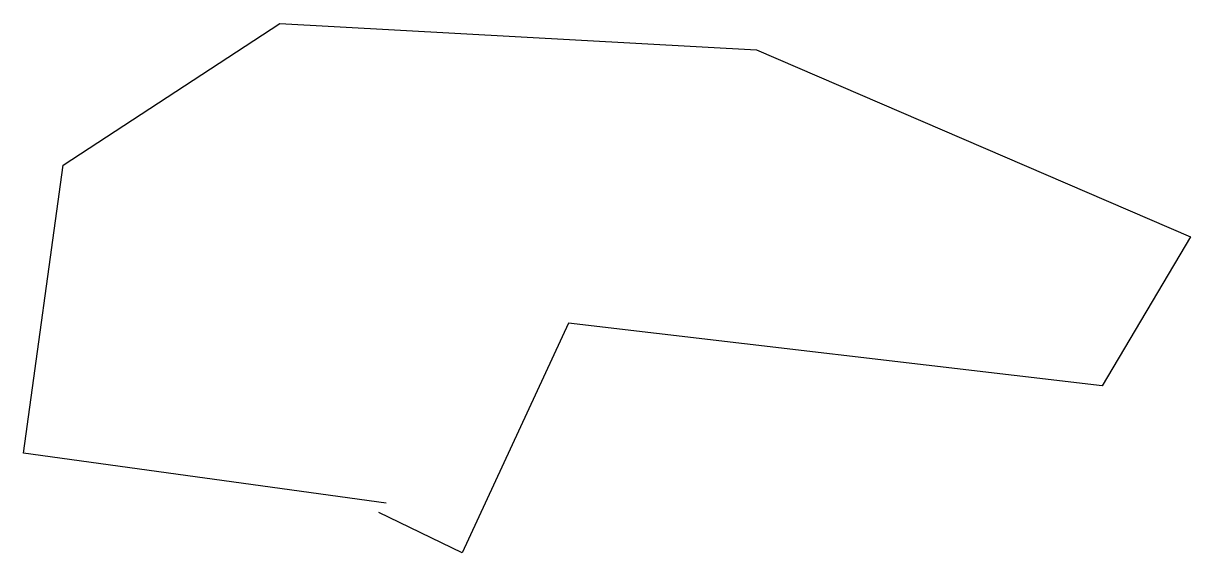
# Model space of a CAD drawing. Header units: millimetres. Extents: x 1243848 to 1248868, y 406658 to 408935.
import ezdxf

# ---------------------------------------------------------------- set-up
doc = ezdxf.new("R2010")
doc.units = ezdxf.units.MM

msp = doc.modelspace()

# ---------------------------------------------------------------- linework, layer by layer
msp.add_lwpolyline([(1245408.2, 406870), (1243848.2, 407086.4), (1244019.9, 408324.9), (1244950.8, 408935.3), (1247001, 408821.1), (1248867.9, 408016.7), (1248488.1, 407375.9), (1246192.9, 407645.3), (1245735.5, 406657.5), (1245377.2, 406830.4)])

doc.saveas('drawing.dxf')
